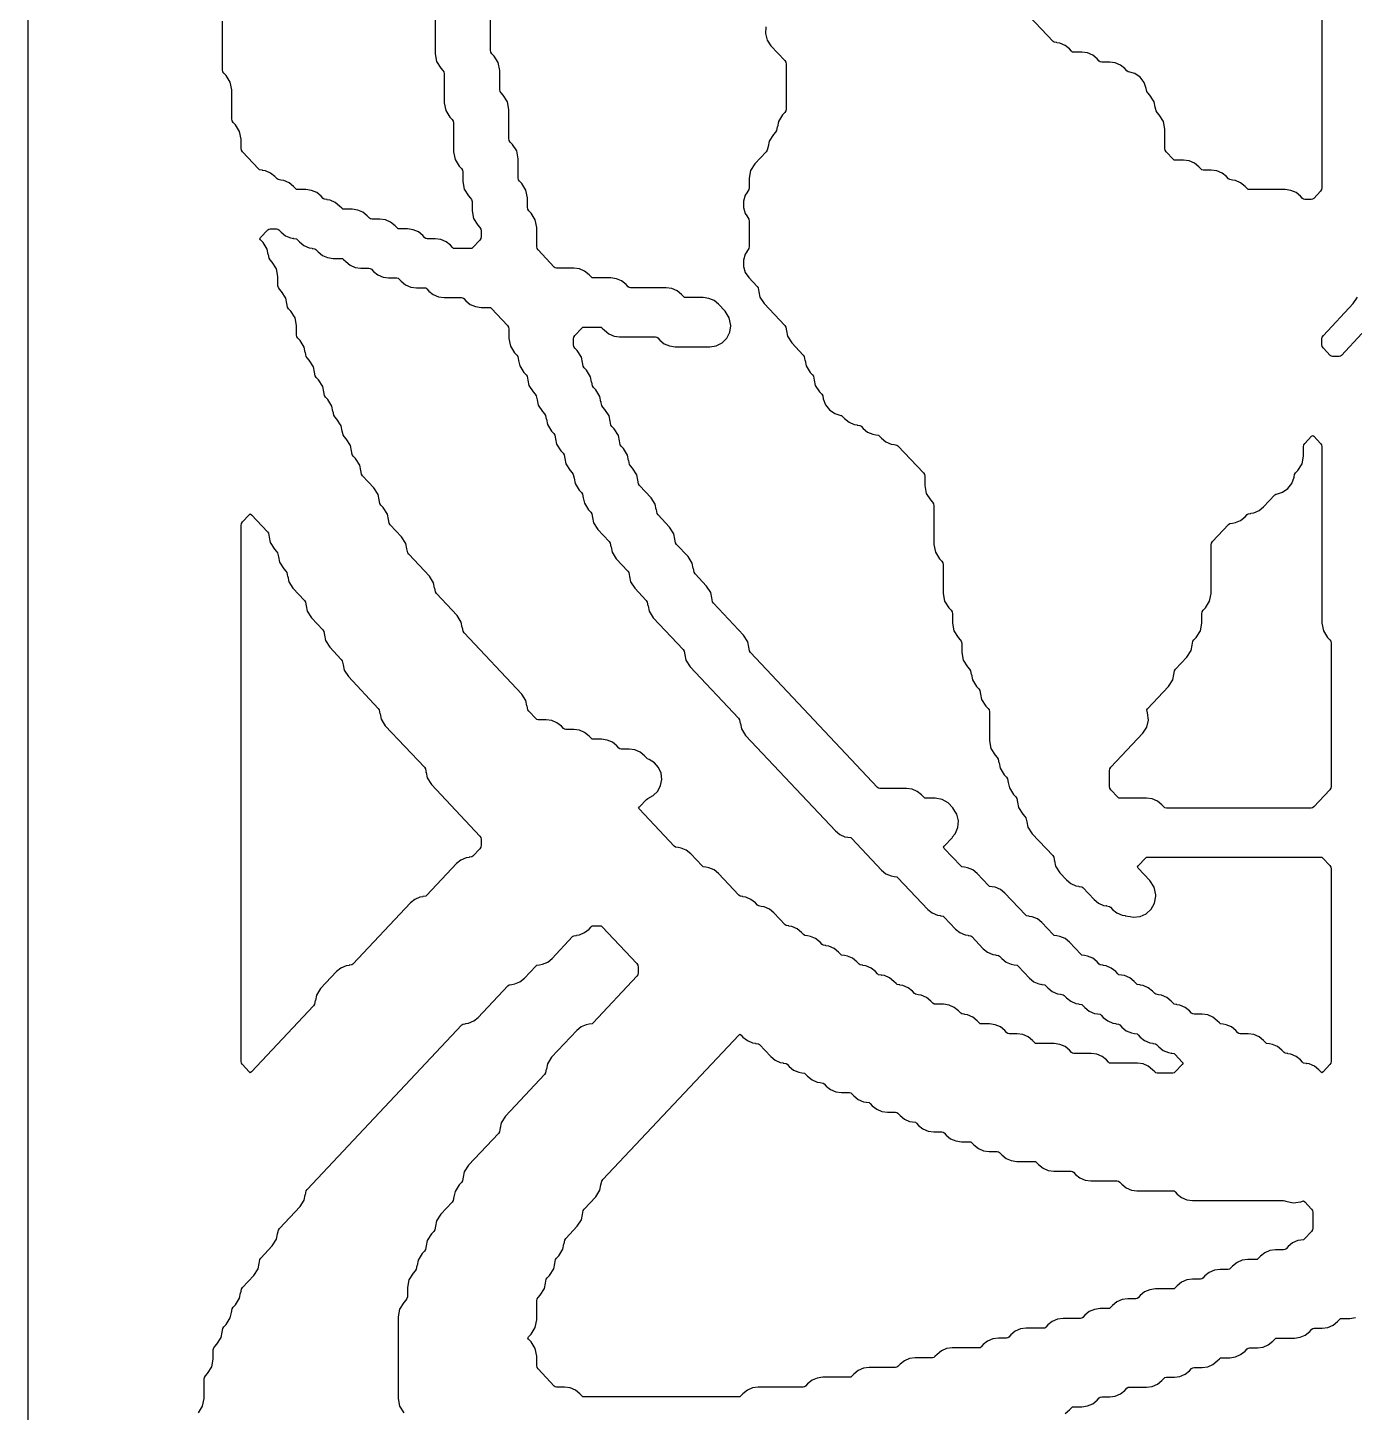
# Model space of a CAD drawing. Header units: millimetres. Extents: x 10 to 410, y 18 to 283.
# Drawn here: x 10 to 41.74, y 50.88 to 84 of the extents above; entities that cross this region are included whole.
import ezdxf

# ---------------------------------------------------------------- set-up
doc = ezdxf.new("R2010")
doc.units = ezdxf.units.MM
doc.layers.add('CUT', color=1, linetype='Continuous')

msp = doc.modelspace()

# ---------------------------------------------------------------- linework, layer by layer
at = {"layer": 'CUT'}
for points in [[(52.134, 21), (60.134, 21), (60.134, 24), (73.2679, 24), (73.2679, 144), (60.134, 144), (60.134, 147), (52.134, 147), (52.134, 144), (31.134, 144), (31.134, 147), (23.134, 147), (23.134, 144), (10, 144), (10, 24), (23.134, 24), (23.134, 21), (31.134, 21), (31.134, 24), (52.134, 24)], [(15.7452, 79.1618), (15.7705, 79.1822), (15.8026, 79.1866), (15.9556, 79.1866), (15.9877, 79.1822), (16.013, 79.1618), (16.0627, 79.109), (16.1681, 79.0239), (16.2924, 78.9701), (16.3646, 78.9603), (16.364, 78.9564), (16.4299, 78.9474), (16.4551, 78.927), (16.5048, 78.8742), (16.6102, 78.7891), (16.7346, 78.7353), (16.8067, 78.7255), (16.8062, 78.7216), (16.872, 78.7126), (16.8973, 78.6922), (16.947, 78.6394), (17.0523, 78.5543), (17.1767, 78.5005), (17.311, 78.4822), (17.5031, 78.4822), (17.5353, 78.4778), (17.5605, 78.4574), (17.6102, 78.4046), (17.7156, 78.3195), (17.84, 78.2657), (17.9742, 78.2474), (18.1663, 78.2474), (18.1985, 78.243), (18.2237, 78.2226), (18.2734, 78.1698), (18.3788, 78.0847), (18.5032, 78.0309), (18.6374, 78.0126), (18.8295, 78.0126), (18.8617, 78.0082), (18.8869, 77.9878), (18.9366, 77.935), (19.042, 77.8499), (19.1664, 77.7961), (19.3006, 77.7778), (19.4928, 77.7778), (19.5249, 77.7734), (19.5501, 77.753), (19.5998, 77.7002), (19.7052, 77.6151), (19.8296, 77.5613), (19.9638, 77.543), (20.3771, 77.543), (20.4092, 77.5386), (20.4344, 77.5182), (20.4841, 77.4654), (20.5895, 77.3803), (20.7139, 77.3265), (20.8481, 77.3082), (21.0403, 77.3082), (21.0724, 77.3038), (21.0976, 77.2834), (21.484, 76.873), (21.508, 76.8352), (21.5164, 76.7912), (21.5164, 76.5673), (21.5517, 76.3829), (21.6524, 76.2246), (21.7051, 76.1686), (21.7291, 76.1308), (21.7464, 76.0403), (21.7484, 76.0407), (21.7727, 75.9133), (21.8735, 75.755), (21.9261, 75.699), (21.9502, 75.6612), (21.9675, 75.5707), (21.9695, 75.5711), (21.9938, 75.4437), (22.0945, 75.2854), (22.1472, 75.2294), (22.1712, 75.1916), (22.1885, 75.1011), (22.1906, 75.1015), (22.2149, 74.9741), (22.3156, 74.8158), (22.3683, 74.7598), (22.3923, 74.722), (22.4096, 74.6315), (22.4116, 74.6319), (22.436, 74.5045), (22.5367, 74.3462), (22.5893, 74.2902), (22.6134, 74.2524), (22.6307, 74.1619), (22.6327, 74.1623), (22.657, 74.0349), (22.7578, 73.8766), (22.8104, 73.8206), (22.8345, 73.7828), (22.8518, 73.6923), (22.8538, 73.6927), (22.8781, 73.5653), (22.9788, 73.407), (23.0315, 73.351), (23.0555, 73.3132), (23.0728, 73.2227), (23.0748, 73.2231), (23.0992, 73.0957), (23.1999, 72.9374), (23.2526, 72.8814), (23.2766, 72.8436), (23.2939, 72.7531), (23.2959, 72.7535), (23.3202, 72.6261), (23.421, 72.4678), (23.4736, 72.4118), (23.4977, 72.374), (23.515, 72.2835), (23.517, 72.2839), (23.5413, 72.1565), (23.6421, 71.9981), (23.9158, 71.7074), (23.9398, 71.6696), (23.9571, 71.5791), (23.9591, 71.5795), (23.9835, 71.4521), (24.0842, 71.2937), (24.3579, 71.003), (24.382, 70.9652), (24.3993, 70.8747), (24.4013, 70.8751), (24.4256, 70.7477), (24.5263, 70.5893), (24.8001, 70.2986), (24.8241, 70.2608), (24.8414, 70.1703), (24.8434, 70.1707), (24.8678, 70.0433), (24.9685, 69.8849), (25.6843, 69.1246), (25.7084, 69.0868), (25.7257, 68.9963), (25.7277, 68.9967), (25.752, 68.8693), (25.8528, 68.7109), (27.0108, 67.481), (27.0348, 67.4432), (27.0521, 67.3527), (27.0541, 67.3531), (27.0785, 67.2257), (27.1792, 67.0673), (29.327, 64.7862), (29.4324, 64.701), (29.5568, 64.6473), (29.6289, 64.6374), (29.6283, 64.6335), (29.6942, 64.6245), (29.7194, 64.6042), (30.4323, 63.847), (30.5377, 63.7618), (30.6621, 63.7081), (30.7342, 63.6982), (30.7337, 63.6943), (30.7996, 63.6853), (30.8248, 63.6649), (31.5377, 62.9078), (31.6431, 62.8226), (31.7675, 62.7689), (31.8396, 62.759), (31.8391, 62.7551), (31.9049, 62.7461), (31.9301, 62.7257), (32.2009, 62.4382), (32.3063, 62.353), (32.4307, 62.2993), (32.5028, 62.2894), (32.5023, 62.2855), (32.5681, 62.2765), (32.5934, 62.2561), (32.8641, 61.9686), (32.9695, 61.8834), (33.0939, 61.8297), (33.166, 61.8198), (33.1655, 61.8159), (33.2313, 61.8069), (33.2566, 61.7865), (33.3063, 61.7338), (33.4117, 61.6486), (33.536, 61.5949), (33.6082, 61.585), (33.6076, 61.5811), (33.6735, 61.5721), (33.6987, 61.5517), (33.9695, 61.2642), (34.0749, 61.179), (34.1993, 61.1253), (34.2714, 61.1154), (34.2709, 61.1115), (34.3367, 61.1025), (34.3619, 61.0821), (34.4116, 61.0294), (34.517, 60.9442), (34.6414, 60.8905), (34.7135, 60.8806), (34.713, 60.8767), (34.7789, 60.8677), (34.8041, 60.8473), (34.8538, 60.7946), (34.9592, 60.7094), (35.0836, 60.6557), (35.1557, 60.6458), (35.1551, 60.6419), (35.221, 60.6329), (35.2462, 60.6125), (35.2959, 60.5598), (35.4013, 60.4746), (35.5257, 60.4209), (35.5978, 60.411), (35.5973, 60.4071), (35.6631, 60.3981), (35.6884, 60.3777), (35.7381, 60.325), (35.8434, 60.2398), (35.9678, 60.1861), (36.04, 60.1762), (36.0394, 60.1723), (36.1053, 60.1633), (36.1305, 60.1429), (36.1802, 60.0902), (36.2856, 60.005), (36.41, 59.9513), (36.4821, 59.9414), (36.4816, 59.9375), (36.5474, 59.9285), (36.5727, 59.9081), (36.6223, 59.8554), (36.7277, 59.7702), (36.8521, 59.7165), (36.9242, 59.7066), (36.9237, 59.7027), (36.9896, 59.6937), (37.0148, 59.6733), (37.0645, 59.6206), (37.1699, 59.5354), (37.2943, 59.4817), (37.3664, 59.4718), (37.3659, 59.4679), (37.4317, 59.4589), (37.4569, 59.4385), (37.6287, 59.2561), (37.6478, 59.2285), (37.6287, 59.201), (37.4569, 59.0185), (37.4317, 58.9981), (37.3996, 58.9937), (37.0255, 58.9937), (36.9934, 58.9981), (36.9681, 59.0185), (36.9185, 59.0713), (36.8131, 59.1564), (36.6887, 59.2102), (36.5544, 59.2285), (35.9201, 59.2285), (35.888, 59.2329), (35.8628, 59.2533), (35.8131, 59.3061), (35.7077, 59.3912), (35.5833, 59.445), (35.4491, 59.4633), (35.0359, 59.4633), (35.0037, 59.4677), (34.9785, 59.4881), (34.9288, 59.5409), (34.8234, 59.626), (34.699, 59.6798), (34.5648, 59.6981), (34.1516, 59.6981), (34.1194, 59.7025), (34.0942, 59.7229), (34.0445, 59.7757), (33.9391, 59.8608), (33.8147, 59.9146), (33.6805, 59.9329), (33.4883, 59.9329), (33.4562, 59.9373), (33.431, 59.9577), (33.3813, 60.0105), (33.2759, 60.0956), (33.1515, 60.1494), (33.0173, 60.1677), (32.8251, 60.1677), (32.793, 60.1721), (32.7678, 60.1925), (32.7181, 60.2453), (32.6127, 60.3304), (32.4883, 60.3842), (32.4162, 60.394), (32.4167, 60.3979), (32.3509, 60.4069), (32.3256, 60.4273), (32.2759, 60.4801), (32.1705, 60.5652), (32.0462, 60.619), (31.9119, 60.6373), (31.7198, 60.6373), (31.6876, 60.6417), (31.6624, 60.6621), (31.6127, 60.7149), (31.5073, 60.8), (31.3829, 60.8538), (31.3108, 60.8636), (31.3113, 60.8675), (31.2455, 60.8765), (31.2203, 60.8969), (31.1706, 60.9497), (31.0652, 61.0348), (30.9408, 61.0886), (30.8687, 61.0984), (30.8692, 61.1023), (30.8034, 61.1113), (30.7781, 61.1317), (30.7284, 61.1845), (30.623, 61.2696), (30.4987, 61.3234), (30.4265, 61.3332), (30.4271, 61.3371), (30.3612, 61.3461), (30.336, 61.3665), (30.2863, 61.4193), (30.1809, 61.5044), (30.0565, 61.5582), (29.9844, 61.568), (29.9849, 61.5719), (29.9191, 61.5809), (29.8938, 61.6013), (29.8442, 61.6541), (29.7388, 61.7392), (29.6144, 61.793), (29.5422, 61.8028), (29.5428, 61.8067), (29.4769, 61.8157), (29.4517, 61.8361), (29.402, 61.8889), (29.2966, 61.974), (29.1722, 62.0278), (29.1001, 62.0376), (29.1006, 62.0415), (29.0348, 62.0505), (29.0096, 62.0709), (28.9599, 62.1237), (28.8545, 62.2088), (28.7301, 62.2626), (28.658, 62.2724), (28.6585, 62.2763), (28.5926, 62.2853), (28.5674, 62.3057), (28.5177, 62.3585), (28.4123, 62.4436), (28.2879, 62.4974), (28.2158, 62.5072), (28.2163, 62.5111), (28.1505, 62.5201), (28.1253, 62.5405), (27.8545, 62.8281), (27.7491, 62.9132), (27.6247, 62.967), (27.5526, 62.9768), (27.5531, 62.9807), (27.4873, 62.9897), (27.4621, 63.0101), (27.4124, 63.0629), (27.307, 63.148), (27.1826, 63.2018), (27.1105, 63.2116), (27.111, 63.2155), (27.0451, 63.2245), (27.0199, 63.2449), (26.5281, 63.7673), (26.4227, 63.8524), (26.2983, 63.9062), (26.2262, 63.916), (26.2267, 63.9199), (26.1608, 63.9289), (26.1356, 63.9493), (25.8649, 64.2369), (25.7595, 64.322), (25.6351, 64.3758), (25.563, 64.3856), (25.5635, 64.3895), (25.4976, 64.3985), (25.4724, 64.4189), (24.6374, 65.3058), (24.6184, 65.3333), (24.6374, 65.3609), (24.8045, 65.5384), (24.8359, 65.5624), (24.9685, 65.6309), (25.0753, 65.736), (25.1462, 65.8681), (25.1747, 66.0153), (25.1583, 66.1643), (25.0984, 66.3018), (25.0005, 66.4153), (24.8734, 66.4947), (24.8349, 66.5113), (24.8092, 66.5321), (24.7595, 66.5849), (24.6541, 66.67), (24.5297, 66.7238), (24.3955, 66.7421), (24.2033, 66.7421), (24.1712, 66.7465), (24.146, 66.7669), (24.0963, 66.8197), (23.9909, 66.9048), (23.8665, 66.9586), (23.7322, 66.9769), (23.5401, 66.9769), (23.508, 66.9813), (23.4828, 67.0017), (23.4331, 67.0545), (23.3277, 67.1396), (23.2033, 67.1934), (23.069, 67.2117), (22.8769, 67.2117), (22.8448, 67.2161), (22.8195, 67.2365), (22.7699, 67.2893), (22.6645, 67.3744), (22.5401, 67.4282), (22.4058, 67.4465), (22.2137, 67.4465), (22.1816, 67.4509), (22.1563, 67.4713), (21.991, 67.6469), (21.967, 67.6847), (21.9497, 67.7752), (21.9477, 67.7748), (21.9234, 67.9022), (21.8226, 68.0606), (20.4435, 69.5253), (20.4195, 69.5631), (20.4022, 69.6536), (20.4002, 69.6532), (20.3758, 69.7806), (20.2751, 69.939), (19.7803, 70.4645), (19.7563, 70.5023), (19.739, 70.5928), (19.737, 70.5924), (19.7126, 70.7198), (19.6119, 70.8782), (19.1171, 71.4037), (19.0931, 71.4415), (19.0758, 71.532), (19.0738, 71.5316), (19.0494, 71.659), (18.9487, 71.8174), (18.675, 72.1081), (18.6509, 72.1459), (18.6336, 72.2364), (18.6316, 72.236), (18.6073, 72.3634), (18.5065, 72.5218), (18.4539, 72.5777), (18.4298, 72.6155), (18.4125, 72.706), (18.4105, 72.7056), (18.3862, 72.833), (18.2855, 72.9914), (18.0117, 73.2821), (17.9877, 73.3199), (17.9704, 73.4104), (17.9684, 73.41), (17.9441, 73.5374), (17.8433, 73.6958), (17.7907, 73.7517), (17.7666, 73.7895), (17.7493, 73.88), (17.7473, 73.8796), (17.723, 74.007), (17.6223, 74.1654), (17.5696, 74.2213), (17.5456, 74.2591), (17.5283, 74.3496), (17.5263, 74.3492), (17.5019, 74.4766), (17.4012, 74.635), (17.3485, 74.6909), (17.3245, 74.7287), (17.3072, 74.8192), (17.3052, 74.8188), (17.2808, 74.9462), (17.1801, 75.1046), (17.1275, 75.1605), (17.1034, 75.1983), (17.0861, 75.2888), (17.0841, 75.2884), (17.0598, 75.4158), (16.959, 75.5742), (16.9064, 75.6301), (16.8823, 75.6679), (16.865, 75.7584), (16.863, 75.758), (16.8387, 75.8854), (16.738, 76.0438), (16.6853, 76.0997), (16.6613, 76.1375), (16.644, 76.228), (16.642, 76.2276), (16.6176, 76.355), (16.5169, 76.5134), (16.4642, 76.5693), (16.4402, 76.6071), (16.4318, 76.6511), (16.4318, 76.875), (16.3966, 77.0594), (16.2958, 77.2178), (16.2432, 77.2737), (16.2191, 77.3115), (16.2018, 77.402), (16.1998, 77.4016), (16.1755, 77.529), (16.0748, 77.6874), (16.0221, 77.7433), (15.9981, 77.7811), (15.9896, 77.8251), (15.9896, 78.049), (15.9544, 78.2334), (15.8537, 78.3918), (15.801, 78.4477), (15.777, 78.4855), (15.7597, 78.576), (15.7577, 78.5756), (15.7333, 78.703), (15.6326, 78.8614), (15.5734, 78.9242), (15.5544, 78.9518), (15.5734, 78.9793)], [(35.9186, 65.7685), (35.8945, 65.8063), (35.8861, 65.8503), (35.8861, 66.2252), (35.8945, 66.2692), (35.9186, 66.307), (36.6846, 67.1206), (36.7805, 67.2674), (36.8199, 67.4382), (36.7979, 67.6121), (36.7767, 67.6804), (36.7963, 67.7089), (37.2976, 68.2413), (37.3984, 68.3997), (37.4227, 68.5271), (37.4247, 68.5267), (37.442, 68.6172), (37.4661, 68.655), (37.7398, 68.9457), (37.8405, 69.1041), (37.8649, 69.2315), (37.8669, 69.2311), (37.8842, 69.3216), (37.9082, 69.3594), (37.9609, 69.4153), (38.0616, 69.5737), (38.0968, 69.7581), (38.0968, 69.982), (38.1052, 70.026), (38.1293, 70.0638), (38.1819, 70.1197), (38.2827, 70.2781), (38.3179, 70.4625), (38.3179, 71.6256), (38.3263, 71.6696), (38.3504, 71.7074), (38.7367, 72.1178), (38.7619, 72.1382), (38.8278, 72.1472), (38.8273, 72.1511), (38.8994, 72.1609), (39.0238, 72.2146), (39.1292, 72.2998), (39.1789, 72.3526), (39.2041, 72.373), (39.2699, 72.382), (39.2694, 72.3859), (39.3415, 72.3957), (39.4659, 72.4495), (39.5713, 72.5346), (39.8421, 72.8222), (39.8673, 72.8426), (39.8797, 72.8443), (40.0283, 72.8889), (40.156, 72.9769), (40.2507, 73.0998), (40.3031, 73.2458), (40.316, 73.3132), (40.34, 73.351), (40.3927, 73.407), (40.4934, 73.5653), (40.5286, 73.7497), (40.5286, 73.9736), (40.537, 74.0176), (40.5611, 74.0554), (40.7217, 74.226), (40.7497, 74.2474), (40.7777, 74.226), (40.9383, 74.0554), (40.9623, 74.0176), (40.9708, 73.9736), (40.9708, 69.7581), (41.006, 69.5737), (41.1067, 69.4153), (41.1594, 69.3594), (41.1834, 69.3216), (41.1918, 69.2776), (41.1918, 65.8503), (41.1834, 65.8063), (41.1594, 65.7685), (40.773, 65.3581), (40.7478, 65.3377), (40.7157, 65.3333), (37.2466, 65.3333), (37.2144, 65.3377), (37.1892, 65.3581), (37.1395, 65.4109), (37.0341, 65.496), (36.9097, 65.5498), (36.7755, 65.5681), (36.1412, 65.5681), (36.1091, 65.5725), (36.0839, 65.5929)], [(15.7361, 71.9422), (15.7602, 71.9044), (15.7775, 71.8139), (15.7795, 71.8143), (15.8038, 71.6869), (15.9045, 71.5285), (15.9572, 71.4726), (15.9812, 71.4348), (15.9985, 71.3443), (16.0005, 71.3447), (16.0249, 71.2173), (16.1256, 71.0589), (16.1783, 71.003), (16.2023, 70.9652), (16.2196, 70.8747), (16.2216, 70.8751), (16.246, 70.7477), (16.3467, 70.5893), (16.6204, 70.2986), (16.6445, 70.2608), (16.6617, 70.1703), (16.6638, 70.1707), (16.6881, 70.0433), (16.7888, 69.8849), (17.0625, 69.5942), (17.0866, 69.5564), (17.1039, 69.4659), (17.1059, 69.4663), (17.1302, 69.3389), (17.231, 69.1805), (17.5047, 68.8898), (17.5287, 68.852), (17.546, 68.7615), (17.548, 68.7619), (17.5724, 68.6345), (17.6731, 68.4761), (18.389, 67.7158), (18.413, 67.678), (18.4303, 67.5875), (18.4323, 67.5879), (18.4567, 67.4605), (18.5574, 67.3021), (19.4943, 66.307), (19.5184, 66.2692), (19.5357, 66.1787), (19.5377, 66.1791), (19.562, 66.0517), (19.6628, 65.8933), (20.8208, 64.6634), (20.8448, 64.6256), (20.8532, 64.5816), (20.8532, 64.4415), (20.8448, 64.3975), (20.8208, 64.3597), (20.6555, 64.1841), (20.6303, 64.1637), (20.5644, 64.1547), (20.5649, 64.1508), (20.4928, 64.141), (20.3684, 64.0872), (20.263, 64.0021), (19.5501, 63.2449), (19.5249, 63.2245), (19.459, 63.2155), (19.4596, 63.2116), (19.3875, 63.2018), (19.2631, 63.148), (19.1577, 63.0629), (17.7815, 61.6013), (17.7563, 61.5809), (17.6905, 61.5719), (17.691, 61.568), (17.6189, 61.5582), (17.4945, 61.5044), (17.3891, 61.4193), (17.0099, 61.0165), (16.9092, 60.8581), (16.8848, 60.7308), (16.8828, 60.7312), (16.8655, 60.6407), (16.8415, 60.6028), (15.3544, 59.0235), (15.3264, 59.0021), (15.2984, 59.0235), (15.1378, 59.194), (15.1138, 59.2318), (15.1054, 59.2759), (15.1054, 72.0952), (15.1138, 72.1392), (15.1378, 72.177), (15.2984, 72.3476), (15.3264, 72.369), (15.3544, 72.3476)], [(22.0437, 52.7445), (22.1444, 52.9029), (22.1797, 53.0872), (22.1797, 53.5459), (22.1881, 53.59), (22.2121, 53.6278), (22.2648, 53.6837), (22.3655, 53.8421), (22.3898, 53.9694), (22.3918, 53.969), (22.4091, 54.0596), (22.4332, 54.0974), (22.4858, 54.1533), (22.5866, 54.3117), (22.6109, 54.439), (22.6129, 54.4386), (22.6302, 54.5292), (22.6543, 54.567), (22.7069, 54.6229), (22.8076, 54.7813), (22.832, 54.9086), (22.834, 54.9082), (22.8513, 54.9988), (22.8753, 55.0366), (23.1491, 55.3273), (23.2498, 55.4857), (23.2741, 55.613), (23.2761, 55.6126), (23.2934, 55.7032), (23.3175, 55.741), (23.5912, 56.0317), (23.6919, 56.1901), (23.7163, 56.3174), (23.7183, 56.3171), (23.7356, 56.4076), (23.7596, 56.4454), (27.0152, 59.9032), (27.0432, 59.9246), (27.0712, 59.9032), (27.1163, 59.8554), (27.2216, 59.7702), (27.346, 59.7165), (27.4182, 59.7066), (27.4176, 59.7027), (27.4835, 59.6937), (27.5087, 59.6733), (27.7795, 59.3858), (27.8849, 59.3006), (28.0093, 59.2469), (28.0814, 59.237), (28.0808, 59.2331), (28.1467, 59.2241), (28.1719, 59.2037), (28.2216, 59.151), (28.327, 59.0658), (28.4514, 59.0121), (28.5235, 59.0022), (28.523, 58.9983), (28.5888, 58.9893), (28.6141, 58.9689), (28.6638, 58.9162), (28.7692, 58.831), (28.8935, 58.7773), (28.9657, 58.7674), (28.9651, 58.7635), (29.031, 58.7545), (29.0562, 58.7341), (29.1059, 58.6814), (29.2113, 58.5962), (29.3357, 58.5425), (29.4699, 58.5241), (29.6621, 58.5241), (29.6942, 58.5197), (29.7194, 58.4993), (29.7691, 58.4466), (29.8745, 58.3614), (29.9989, 58.3077), (30.071, 58.2978), (30.0705, 58.2939), (30.1363, 58.2849), (30.1616, 58.2645), (30.2113, 58.2118), (30.3167, 58.1266), (30.441, 58.0729), (30.5753, 58.0545), (30.7674, 58.0545), (30.7996, 58.0501), (30.8248, 58.0297), (30.8745, 57.977), (30.9799, 57.8918), (31.1043, 57.8381), (31.1764, 57.8282), (31.1759, 57.8243), (31.2417, 57.8153), (31.2669, 57.7949), (31.3166, 57.7422), (31.422, 57.657), (31.5464, 57.6033), (31.6807, 57.5849), (31.8728, 57.5849), (31.9049, 57.5805), (31.9301, 57.5601), (31.9798, 57.5074), (32.0852, 57.4222), (32.2096, 57.3685), (32.3439, 57.3501), (32.536, 57.3501), (32.5681, 57.3457), (32.5934, 57.3253), (32.643, 57.2726), (32.7484, 57.1874), (32.8728, 57.1337), (33.0071, 57.1153), (33.1992, 57.1153), (33.2313, 57.1109), (33.2566, 57.0905), (33.3063, 57.0378), (33.4117, 56.9526), (33.536, 56.8989), (33.6703, 56.8805), (34.0835, 56.8805), (34.1156, 56.8761), (34.1409, 56.8557), (34.1906, 56.803), (34.2959, 56.7178), (34.4203, 56.6641), (34.5546, 56.6457), (34.9678, 56.6457), (34.9999, 56.6413), (35.0251, 56.6209), (35.0748, 56.5682), (35.1802, 56.483), (35.3046, 56.4293), (35.4389, 56.4109), (36.0731, 56.4109), (36.1053, 56.4065), (36.1305, 56.3861), (36.1802, 56.3334), (36.2856, 56.2482), (36.41, 56.1945), (36.5442, 56.1761), (37.3996, 56.1761), (37.4317, 56.1717), (37.4569, 56.1513), (37.5066, 56.0985), (37.612, 56.0134), (37.7364, 55.9597), (37.8707, 55.9413), (40.0524, 55.9413), (40.0852, 55.9368), (40.1068, 55.9275), (40.2847, 55.8869), (40.4653, 55.9129), (40.5274, 55.9339), (40.5566, 55.9115), (40.7172, 55.741), (40.7413, 55.7032), (40.7497, 55.6592), (40.7497, 55.2842), (40.7413, 55.2402), (40.7172, 55.2024), (40.5519, 55.0269), (40.5267, 55.0065), (40.4609, 54.9975), (40.4614, 54.9936), (40.3893, 54.9837), (40.2649, 54.93), (40.1595, 54.8448), (40.1098, 54.7921), (40.0846, 54.7717), (40.0524, 54.7673), (39.8603, 54.7673), (39.7261, 54.7489), (39.6017, 54.6952), (39.4963, 54.61), (39.4466, 54.5573), (39.4214, 54.5369), (39.3892, 54.5325), (39.1971, 54.5325), (39.0628, 54.5141), (38.9385, 54.4604), (38.8331, 54.3752), (38.7834, 54.3225), (38.7581, 54.3021), (38.726, 54.2977), (38.5339, 54.2977), (38.3996, 54.2793), (38.2752, 54.2256), (38.1698, 54.1404), (38.1202, 54.0877), (38.0949, 54.0673), (38.0628, 54.0629), (37.8707, 54.0629), (37.7364, 54.0445), (37.612, 53.9908), (37.5066, 53.9056), (37.4569, 53.8529), (37.4317, 53.8325), (37.3996, 53.8281), (36.9864, 53.8281), (36.8521, 53.8097), (36.7277, 53.756), (36.6223, 53.6708), (36.5727, 53.6181), (36.5474, 53.5977), (36.5153, 53.5933), (36.3232, 53.5933), (36.1889, 53.5749), (36.0645, 53.5212), (35.9591, 53.436), (35.9094, 53.3833), (35.8842, 53.3629), (35.8521, 53.3585), (35.6599, 53.3585), (35.5257, 53.3401), (35.4013, 53.2864), (35.2959, 53.2012), (35.2462, 53.1485), (35.221, 53.1281), (35.1889, 53.1237), (34.7757, 53.1237), (34.6414, 53.1053), (34.517, 53.0516), (34.4116, 52.9664), (34.3619, 52.9137), (34.3367, 52.8933), (34.3046, 52.8889), (33.8914, 52.8889), (33.7571, 52.8705), (33.6327, 52.8168), (33.5273, 52.7316), (33.4776, 52.6789), (33.4524, 52.6585), (33.4203, 52.6541), (33.2282, 52.6541), (33.0939, 52.6357), (32.9695, 52.582), (32.8641, 52.4968), (32.8144, 52.4441), (32.7892, 52.4237), (32.7571, 52.4193), (32.1228, 52.4193), (31.9885, 52.4009), (31.8642, 52.3472), (31.7588, 52.262), (31.7091, 52.2093), (31.6838, 52.1889), (31.6517, 52.1845), (31.2385, 52.1845), (31.1043, 52.1661), (30.9799, 52.1124), (30.8745, 52.0272), (30.8248, 51.9745), (30.7996, 51.9541), (30.7674, 51.9497), (30.1332, 51.9497), (29.9989, 51.9313), (29.8745, 51.8776), (29.7691, 51.7924), (29.7194, 51.7397), (29.6942, 51.7193), (29.6621, 51.7149), (29.0278, 51.7149), (28.8935, 51.6965), (28.7692, 51.6428), (28.6638, 51.5576), (28.6141, 51.5049), (28.5888, 51.4845), (28.5567, 51.4801), (27.4803, 51.4801), (27.346, 51.4617), (27.2216, 51.408), (27.1163, 51.3228), (27.0666, 51.2701), (27.0413, 51.2497), (27.0092, 51.2453), (23.319, 51.2453), (23.2869, 51.2497), (23.2617, 51.2701), (23.212, 51.3228), (23.1066, 51.408), (22.9822, 51.4617), (22.848, 51.4801), (22.6558, 51.4801), (22.6237, 51.4845), (22.5985, 51.5049), (22.2121, 51.9152), (22.1881, 51.953), (22.1797, 51.997), (22.1797, 52.2209), (22.1444, 52.4053), (22.0437, 52.5637), (21.9845, 52.6265), (21.9655, 52.6541), (21.9845, 52.6816)]]:
    msp.add_lwpolyline(points, close=True, dxfattribs=at)
for points in [[(40.9708, 89.0009), (40.9708, 80.1731), (40.9623, 80.1291), (40.9383, 80.0913), (40.773, 79.9158), (40.7478, 79.8954), (40.7157, 79.891), (40.5626, 79.891), (40.5305, 79.8954), (40.5053, 79.9158), (40.4556, 79.9685), (40.3502, 80.0537), (40.2258, 80.1074), (40.0916, 80.1258), (39.2362, 80.1258), (39.2041, 80.1302), (39.1789, 80.1506), (39.1292, 80.2033), (39.0238, 80.2885), (38.8994, 80.3422), (38.8273, 80.3521), (38.8278, 80.356), (38.7619, 80.365), (38.7367, 80.3854), (38.687, 80.4381), (38.5816, 80.5233), (38.4572, 80.577), (38.323, 80.5954), (38.1309, 80.5954), (38.0987, 80.5998), (38.0735, 80.6202), (38.0238, 80.6729), (37.9184, 80.7581), (37.794, 80.8118), (37.6598, 80.8302), (37.4676, 80.8302), (37.4355, 80.8346), (37.4103, 80.855), (37.245, 81.0305), (37.2209, 81.0683), (37.2125, 81.1123), (37.2125, 81.571), (37.1773, 81.7554), (37.0766, 81.9138), (37.0239, 81.9697), (36.9999, 82.0075), (36.9826, 82.098), (36.9806, 82.0977), (36.9562, 82.225), (36.8555, 82.3834), (36.8029, 82.4393), (36.7788, 82.4771), (36.7659, 82.5446), (36.7135, 82.6906), (36.6189, 82.8135), (36.4911, 82.9015), (36.3426, 82.9461), (36.3301, 82.9478), (36.3049, 82.9682), (36.2552, 83.0209), (36.1498, 83.1061), (36.0254, 83.1598), (35.8912, 83.1782), (35.6991, 83.1782), (35.6669, 83.1826), (35.6417, 83.203), (35.592, 83.2557), (35.4866, 83.3409), (35.3622, 83.3946), (35.228, 83.413), (35.0359, 83.413), (35.0037, 83.4174), (34.9785, 83.4378), (34.9288, 83.4905), (34.8234, 83.5757), (34.699, 83.6294), (34.6269, 83.6393), (34.6274, 83.6432), (34.5616, 83.6522), (34.5363, 83.6726), (33.3813, 84.8994)], [(19.7479, 84.3049), (19.7479, 83.3765), (19.7831, 83.1922), (19.8838, 83.0338), (19.9365, 82.9779), (19.9605, 82.9401), (19.9689, 82.896), (19.9689, 82.2025), (20.0042, 82.0182), (20.1049, 81.8598), (20.1576, 81.8039), (20.1816, 81.7661), (20.19, 81.722), (20.19, 81.0285), (20.2252, 80.8442), (20.326, 80.6858), (20.3786, 80.6299), (20.4027, 80.5921), (20.4111, 80.548), (20.4111, 80.3241), (20.4463, 80.1398), (20.547, 79.9814), (20.5997, 79.9255), (20.6237, 79.8876), (20.6322, 79.8436), (20.6322, 79.6197), (20.6674, 79.4354), (20.7681, 79.277), (20.8208, 79.2211), (20.8448, 79.1832), (20.8532, 79.1392), (20.8532, 78.9991), (20.8448, 78.9551), (20.8208, 78.9173), (20.6555, 78.7418), (20.6303, 78.7214), (20.5981, 78.717), (20.224, 78.717), (20.1919, 78.7214), (20.1667, 78.7418), (20.117, 78.7945), (20.0116, 78.8797), (19.8872, 78.9334), (19.753, 78.9518), (19.5608, 78.9518), (19.5287, 78.9562), (19.5035, 78.9766), (19.4538, 79.0293), (19.3484, 79.1145), (19.224, 79.1682), (19.0897, 79.1866), (18.8976, 79.1866), (18.8655, 79.191), (18.8403, 79.2114), (18.7906, 79.2641), (18.6852, 79.3493), (18.5608, 79.403), (18.4265, 79.4214), (18.2344, 79.4214), (18.2023, 79.4258), (18.177, 79.4462), (18.1273, 79.4989), (18.022, 79.5841), (17.8976, 79.6378), (17.7633, 79.6562), (17.5712, 79.6562), (17.539, 79.6606), (17.5138, 79.681), (17.4641, 79.7337), (17.3587, 79.8189), (17.2343, 79.8726), (17.1622, 79.8825), (17.1628, 79.8864), (17.0969, 79.8954), (17.0717, 79.9158), (17.022, 79.9685), (16.9166, 80.0537), (16.7922, 80.1074), (16.658, 80.1258), (16.4658, 80.1258), (16.4337, 80.1302), (16.4085, 80.1506), (16.3588, 80.2033), (16.2534, 80.2885), (16.129, 80.3422), (16.0569, 80.3521), (16.0574, 80.356), (15.9915, 80.365), (15.9663, 80.3854), (15.9166, 80.4381), (15.8112, 80.5233), (15.6868, 80.577), (15.6147, 80.5869), (15.6153, 80.5908), (15.5494, 80.5998), (15.5242, 80.6202), (15.1378, 81.0305), (15.1138, 81.0683), (15.1054, 81.1123), (15.1054, 81.3362), (15.0701, 81.5206), (14.9694, 81.679), (14.9167, 81.7349), (14.8927, 81.7727), (14.8843, 81.8167), (14.8843, 82.5103), (14.8491, 82.6946), (14.7483, 82.853), (14.6957, 82.9089), (14.6716, 82.9467), (14.6632, 82.9907), (14.6632, 84.1539)], [(27.6648, 84.024), (27.6527, 83.8594), (27.6948, 83.6999), (27.7865, 83.5627), (28.1161, 83.2127), (28.1402, 83.1749), (28.1486, 83.1309), (28.1486, 82.0515), (28.1402, 82.0075), (28.1161, 81.9697), (28.0635, 81.9138), (27.9628, 81.7554), (27.9384, 81.6281), (27.9364, 81.6284), (27.9191, 81.5379), (27.8951, 81.5001), (27.8424, 81.4442), (27.7417, 81.2858), (27.7173, 81.1585), (27.7153, 81.1588), (27.698, 81.0683), (27.674, 81.0305), (27.4003, 80.7398), (27.2995, 80.5814), (27.2643, 80.397), (27.2643, 80.1731), (27.2559, 80.1291), (27.2064, 80.0514), (27.2093, 80.0495), (27.1699, 79.9925), (27.1251, 79.8488), (27.1251, 79.6983), (27.1699, 79.5547), (27.2093, 79.4976), (27.2064, 79.4958), (27.2559, 79.418), (27.2643, 79.374), (27.2643, 78.7643), (27.2559, 78.7203), (27.2064, 78.6426), (27.2093, 78.6407), (27.1699, 78.5837), (27.1251, 78.44), (27.1251, 78.2895), (27.1699, 78.1459), (27.2554, 78.022), (27.4529, 77.8122), (27.477, 77.7744), (27.4943, 77.6839), (27.4963, 77.6843), (27.5206, 77.557), (27.6213, 77.3986), (28.1161, 76.873), (28.1402, 76.8352), (28.1575, 76.7447), (28.1595, 76.7451), (28.1838, 76.6177), (28.2846, 76.4594), (28.5583, 76.1686), (28.5823, 76.1308), (28.5996, 76.0403), (28.6016, 76.0407), (28.626, 75.9133), (28.7267, 75.755), (28.7794, 75.699), (28.8034, 75.6612), (28.8207, 75.5707), (28.8227, 75.5711), (28.847, 75.4437), (28.9478, 75.2854), (29.0004, 75.2294), (29.0245, 75.1916), (29.0374, 75.1242), (29.0898, 74.9782), (29.1844, 74.8553), (29.3121, 74.7673), (29.4607, 74.7227), (29.4731, 74.721), (29.4984, 74.7006), (29.548, 74.6478), (29.6534, 74.5627), (29.7778, 74.5089), (29.85, 74.4991), (29.8494, 74.4952), (29.9153, 74.4862), (29.9405, 74.4658), (29.9902, 74.413), (30.0956, 74.3279), (30.22, 74.2741), (30.2921, 74.2643), (30.2916, 74.2604), (30.3574, 74.2514), (30.3826, 74.231), (30.4323, 74.1782), (30.5377, 74.0931), (30.6621, 74.0393), (30.7342, 74.0295), (30.7337, 74.0256), (30.7996, 74.0166), (30.8248, 73.9962), (31.4322, 73.351), (31.4563, 73.3132), (31.4647, 73.2692), (31.4647, 73.0453), (31.4999, 72.8609), (31.6006, 72.7026), (31.6533, 72.6466), (31.6773, 72.6088), (31.6857, 72.5648), (31.6857, 71.6365), (31.721, 71.4521), (31.8217, 71.2937), (31.8744, 71.2378), (31.8984, 71.2), (31.9068, 71.156), (31.9068, 70.4625), (31.942, 70.2781), (32.0428, 70.1197), (32.0954, 70.0638), (32.1195, 70.026), (32.1279, 69.982), (32.1279, 69.7581), (32.1631, 69.5737), (32.2639, 69.4153), (32.3165, 69.3594), (32.3405, 69.3216), (32.349, 69.2776), (32.349, 69.0537), (32.3842, 68.8693), (32.4849, 68.7109), (32.5376, 68.655), (32.5616, 68.6172), (32.5789, 68.5267), (32.5809, 68.5271), (32.6053, 68.3997), (32.706, 68.2413), (32.7586, 68.1854), (32.7827, 68.1476), (32.8, 68.0571), (32.802, 68.0575), (32.8263, 67.9301), (32.9271, 67.7717), (32.9797, 67.7158), (33.0038, 67.678), (33.0122, 67.634), (33.0122, 66.9405), (33.0474, 66.7561), (33.1481, 66.5977), (33.2008, 66.5418), (33.2248, 66.504), (33.2421, 66.4135), (33.2441, 66.4139), (33.2685, 66.2865), (33.3692, 66.1281), (33.4219, 66.0722), (33.4459, 66.0344), (33.4632, 65.9439), (33.4652, 65.9443), (33.4896, 65.8169), (33.5903, 65.6585), (33.6429, 65.6026), (33.667, 65.5648), (33.6843, 65.4743), (33.6863, 65.4747), (33.7106, 65.3473), (33.8114, 65.1889), (33.864, 65.133), (33.8881, 65.0952), (33.9053, 65.0047), (33.9074, 65.0051), (33.9317, 64.8777), (34.0324, 64.7193), (34.5272, 64.1938), (34.5513, 64.156), (34.5686, 64.0655), (34.5706, 64.0659), (34.5949, 63.9385), (34.6956, 63.7801), (34.8538, 63.6122), (34.9592, 63.527), (35.0836, 63.4733), (35.1557, 63.4634), (35.1551, 63.4595), (35.221, 63.4505), (35.2462, 63.4301), (35.517, 63.1426), (35.6224, 63.0574), (35.7468, 63.0037), (35.8189, 62.9938), (35.8184, 62.9899), (35.8842, 62.9809), (35.9094, 62.9605), (35.9591, 62.9078), (36.0645, 62.8226), (36.1889, 62.7689), (36.261, 62.759), (36.2605, 62.7551), (36.3831, 62.7384), (36.4528, 62.7211), (36.6166, 62.7355), (36.7668, 62.8022), (36.8873, 62.9139), (36.965, 63.0588), (36.9916, 63.2209), (36.9915, 63.2579), (36.956, 63.4416), (36.8555, 63.5993), (36.5753, 63.897), (36.5562, 63.9245), (36.5753, 63.9521), (36.7471, 64.1346), (36.7723, 64.1549), (36.8044, 64.1593), (40.9367, 64.1593), (40.9689, 64.1549), (40.9941, 64.1346), (41.1594, 63.959), (41.1834, 63.9212), (41.1918, 63.8772), (41.1918, 59.2759), (41.1834, 59.2318), (41.1594, 59.194), (40.9988, 59.0235), (40.9708, 59.0021), (40.9427, 59.0235), (40.8977, 59.0713), (40.7923, 59.1564), (40.668, 59.2102), (40.5958, 59.22), (40.5964, 59.2239), (40.5305, 59.2329), (40.5053, 59.2533), (40.4556, 59.3061), (40.3502, 59.3912), (40.2258, 59.445), (40.1537, 59.4548), (40.1542, 59.4587), (40.0884, 59.4677), (40.0631, 59.4881), (40.0135, 59.5409), (39.9081, 59.626), (39.7837, 59.6798), (39.7115, 59.6896), (39.7121, 59.6935), (39.6462, 59.7025), (39.621, 59.7229), (39.5713, 59.7757), (39.4659, 59.8608), (39.3415, 59.9146), (39.2073, 59.9329), (39.0151, 59.9329), (38.983, 59.9373), (38.9578, 59.9577), (38.9081, 60.0105), (38.8027, 60.0956), (38.6783, 60.1494), (38.6062, 60.1592), (38.6067, 60.1631), (38.5409, 60.1721), (38.5156, 60.1925), (38.466, 60.2453), (38.3606, 60.3304), (38.2362, 60.3842), (38.1019, 60.4025), (37.9098, 60.4025), (37.8777, 60.4069), (37.8524, 60.4273), (37.8027, 60.4801), (37.6973, 60.5652), (37.573, 60.619), (37.5008, 60.6288), (37.5014, 60.6327), (37.4355, 60.6417), (37.4103, 60.6621), (37.3606, 60.7149), (37.2552, 60.8), (37.1308, 60.8538), (37.0587, 60.8636), (37.0592, 60.8675), (36.9934, 60.8765), (36.9681, 60.8969), (36.9185, 60.9497), (36.8131, 61.0348), (36.6887, 61.0886), (36.6165, 61.0984), (36.6171, 61.1023), (36.5512, 61.1113), (36.526, 61.1317), (36.4763, 61.1845), (36.3709, 61.2696), (36.2465, 61.3234), (36.1744, 61.3332), (36.1749, 61.3371), (36.1091, 61.3461), (36.0839, 61.3665), (36.0342, 61.4193), (35.9288, 61.5044), (35.8044, 61.5582), (35.7323, 61.568), (35.7328, 61.5719), (35.6669, 61.5809), (35.6417, 61.6013), (35.592, 61.6541), (35.4866, 61.7392), (35.3622, 61.793), (35.2901, 61.8028), (35.2906, 61.8067), (35.2248, 61.8157), (35.1996, 61.8361), (34.9288, 62.1237), (34.8234, 62.2088), (34.699, 62.2626), (34.6269, 62.2724), (34.6274, 62.2763), (34.5616, 62.2853), (34.5363, 62.3057), (34.2656, 62.5933), (34.1602, 62.6784), (34.0358, 62.7322), (33.9637, 62.742), (33.9642, 62.7459), (33.8984, 62.7549), (33.8731, 62.7753), (33.3813, 63.2977), (33.2759, 63.3828), (33.1515, 63.4366), (33.0794, 63.4464), (33.0799, 63.4503), (33.0141, 63.4593), (32.9888, 63.4797), (32.7181, 63.7673), (32.6127, 63.8524), (32.4883, 63.9062), (32.4162, 63.916), (32.4167, 63.9199), (32.3509, 63.9289), (32.3256, 63.9493), (31.9328, 64.3666), (31.9137, 64.3941), (31.9328, 64.4217), (32.1279, 64.6289), (32.1247, 64.632), (32.1971, 64.7134), (32.2605, 64.8646), (32.2716, 65.0281), (32.2293, 65.1865), (32.1822, 65.2567), (32.1858, 65.2589), (32.1364, 65.3365), (32.0248, 65.4602), (31.8788, 65.5404), (31.7145, 65.5681), (31.4987, 65.5681), (31.4666, 65.5725), (31.4413, 65.5929), (31.3917, 65.6457), (31.2863, 65.7308), (31.1619, 65.7846), (31.0276, 65.8029), (30.3933, 65.8029), (30.3612, 65.8073), (30.336, 65.8277), (27.2968, 69.0557), (27.2727, 69.0935), (27.2554, 69.184), (27.2534, 69.1836), (27.2291, 69.311), (27.1283, 69.4694), (26.4125, 70.2297), (26.3884, 70.2675), (26.3711, 70.358), (26.3691, 70.3576), (26.3448, 70.485), (26.2441, 70.6434), (25.9703, 70.9341), (25.9463, 70.9719), (25.929, 71.0624), (25.927, 71.062), (25.9026, 71.1894), (25.8019, 71.3478), (25.5282, 71.6385), (25.5041, 71.6763), (25.4868, 71.7668), (25.4848, 71.7664), (25.4605, 71.8938), (25.3598, 72.0522), (25.086, 72.3429), (25.062, 72.3807), (25.0447, 72.4712), (25.0427, 72.4708), (25.0184, 72.5982), (24.9176, 72.7566), (24.6439, 73.0473), (24.6199, 73.0851), (24.6026, 73.1756), (24.6006, 73.1752), (24.5762, 73.3026), (24.4755, 73.461), (24.4228, 73.5169), (24.3988, 73.5547), (24.3815, 73.6452), (24.3795, 73.6448), (24.3551, 73.7722), (24.2544, 73.9306), (24.2018, 73.9865), (24.1777, 74.0243), (24.1604, 74.1148), (24.1584, 74.1144), (24.1341, 74.2418), (24.0333, 74.4002), (23.9807, 74.4561), (23.9566, 74.4939), (23.9393, 74.5844), (23.9373, 74.584), (23.913, 74.7114), (23.8123, 74.8698), (23.7596, 74.9257), (23.7356, 74.9635), (23.7183, 75.054), (23.7163, 75.0536), (23.6919, 75.181), (23.5912, 75.3394), (23.5385, 75.3953), (23.5145, 75.4331), (23.4972, 75.5236), (23.4952, 75.5232), (23.4709, 75.6506), (23.3701, 75.809), (23.3175, 75.8649), (23.2934, 75.9027), (23.2761, 75.9932), (23.2741, 75.9928), (23.2498, 76.1202), (23.1491, 76.2786), (23.0964, 76.3345), (23.0724, 76.3723), (23.0639, 76.4163), (23.0639, 76.5564), (23.0724, 76.6004), (23.0964, 76.6382), (23.2617, 76.8138), (23.2869, 76.8342), (23.319, 76.8386), (23.6931, 76.8386), (23.7253, 76.8342), (23.7505, 76.8138), (23.8002, 76.761), (23.9056, 76.6759), (24.03, 76.6221), (24.1642, 76.6038), (25.0196, 76.6038), (25.0517, 76.5994), (25.0769, 76.579), (25.1266, 76.5262), (25.232, 76.4411), (25.3564, 76.3873), (25.4906, 76.369), (26.3222, 76.369), (26.4767, 76.3934), (26.6161, 76.4645), (26.7267, 76.5751), (26.7977, 76.7145), (26.8222, 76.869), (26.8222, 76.875), (26.7869, 77.0594), (26.6862, 77.2178), (26.5281, 77.3857), (26.4227, 77.4709), (26.2983, 77.5246), (26.164, 77.543), (25.7508, 77.543), (25.7187, 77.5474), (25.6935, 77.5678), (25.6438, 77.6205), (25.5384, 77.7057), (25.414, 77.7594), (25.2798, 77.7778), (24.4244, 77.7778), (24.3923, 77.7822), (24.367, 77.8026), (24.3174, 77.8553), (24.212, 77.9405), (24.0876, 77.9942), (23.9533, 78.0126), (23.5401, 78.0126), (23.508, 78.017), (23.4828, 78.0374), (23.4331, 78.0901), (23.3277, 78.1753), (23.2033, 78.229), (23.069, 78.2474), (22.6558, 78.2474), (22.6237, 78.2518), (22.5985, 78.2722), (22.2121, 78.6825), (22.1881, 78.7203), (22.1797, 78.7643), (22.1797, 79.223), (22.1444, 79.4074), (22.0437, 79.5658), (21.991, 79.6217), (21.967, 79.6595), (21.9586, 79.7035), (21.9586, 79.9274), (21.9234, 80.1118), (21.8226, 80.2702), (21.77, 80.3261), (21.7459, 80.3639), (21.7375, 80.4079), (21.7375, 80.8666), (21.7023, 81.051), (21.6015, 81.2094), (21.5489, 81.2653), (21.5249, 81.3031), (21.5164, 81.3471), (21.5164, 82.0407), (21.4812, 82.225), (21.3805, 82.3834), (21.3278, 82.4393), (21.3038, 82.4771), (21.2954, 82.5211), (21.2954, 82.9799), (21.2601, 83.1642), (21.1594, 83.3226), (21.1068, 83.3785), (21.0827, 83.4163), (21.0743, 83.4603), (21.0743, 84.3887)], [(41.9281, 76.6813), (41.4362, 76.1589), (41.411, 76.1386), (41.3789, 76.1342), (41.2259, 76.1342), (41.1937, 76.1386), (41.1685, 76.1589), (41.0032, 76.3345), (40.9792, 76.3723), (40.9708, 76.4163), (40.9708, 76.5564), (40.9792, 76.6004), (41.0032, 76.6382), (41.7191, 77.3986), (41.8198, 77.557)], [(14.0851, 50.8661), (14.1858, 51.0245), (14.2211, 51.2088), (14.2211, 51.6675), (14.2295, 51.7115), (14.2535, 51.7494), (14.3062, 51.8053), (14.4069, 51.9637), (14.4421, 52.148), (14.4421, 52.3719), (14.4506, 52.416), (14.4746, 52.4538), (14.5273, 52.5097), (14.628, 52.6681), (14.6523, 52.7954), (14.6543, 52.795), (14.6716, 52.8856), (14.6957, 52.9234), (14.7483, 52.9793), (14.8491, 53.1377), (14.8734, 53.265), (14.8754, 53.2646), (14.8927, 53.3552), (14.9167, 53.393), (14.9694, 53.4489), (15.0701, 53.6073), (15.0945, 53.7346), (15.0965, 53.7342), (15.1138, 53.8248), (15.1378, 53.8626), (15.4115, 54.1533), (15.5123, 54.3117), (15.5366, 54.439), (15.5386, 54.4386), (15.5559, 54.5292), (15.58, 54.567), (15.8537, 54.8577), (15.9544, 55.0161), (15.9788, 55.1434), (15.9808, 55.143), (15.9981, 55.2336), (16.0221, 55.2714), (16.5169, 55.7969), (16.6176, 55.9553), (16.642, 56.0826), (16.644, 56.0822), (16.6613, 56.1728), (16.6853, 56.2106), (20.3878, 60.1429), (20.413, 60.1633), (20.4788, 60.1723), (20.4783, 60.1762), (20.5504, 60.1861), (20.6748, 60.2398), (20.7802, 60.325), (21.4931, 61.0821), (21.5183, 61.1025), (21.5842, 61.1115), (21.5837, 61.1154), (21.6558, 61.1253), (21.7802, 61.179), (21.8856, 61.2642), (22.1563, 61.5517), (22.1816, 61.5721), (22.2474, 61.5811), (22.2469, 61.585), (22.319, 61.5949), (22.4434, 61.6486), (22.5488, 61.7338), (23.0406, 62.2561), (23.0658, 62.2765), (23.1317, 62.2855), (23.1312, 62.2894), (23.2033, 62.2993), (23.3277, 62.353), (23.4331, 62.4382), (23.4828, 62.4909), (23.508, 62.5113), (23.5401, 62.5157), (23.6931, 62.5157), (23.7253, 62.5113), (23.7505, 62.4909), (24.579, 61.611), (24.603, 61.5732), (24.6114, 61.5292), (24.6114, 61.3891), (24.603, 61.3451), (24.579, 61.3072), (23.5294, 60.1925), (23.5042, 60.1721), (23.4383, 60.1631), (23.4389, 60.1592), (23.3667, 60.1494), (23.2424, 60.0956), (23.137, 60.0105), (22.5367, 59.3729), (22.436, 59.2145), (22.4116, 59.0872), (22.4096, 59.0876), (22.3923, 58.997), (22.3683, 58.9592), (21.4313, 57.9641), (21.3306, 57.8057), (21.3063, 57.6784), (21.3043, 57.6788), (21.287, 57.5882), (21.2629, 57.5504), (20.547, 56.7901), (20.4463, 56.6317), (20.422, 56.5044), (20.42, 56.5048), (20.4027, 56.4142), (20.3786, 56.3764), (20.326, 56.3205), (20.2252, 56.1621), (20.2009, 56.0348), (20.1989, 56.0352), (20.1816, 55.9446), (20.1576, 55.9068), (19.8838, 55.6161), (19.7831, 55.4577), (19.7588, 55.3304), (19.7568, 55.3307), (19.7395, 55.2402), (19.7154, 55.2024), (19.6628, 55.1465), (19.562, 54.9881), (19.5377, 54.8608), (19.5357, 54.8611), (19.5184, 54.7706), (19.4943, 54.7328), (19.4417, 54.6769), (19.341, 54.5185), (19.3166, 54.3912), (19.3146, 54.3915), (19.2973, 54.301), (19.2733, 54.2632), (19.2206, 54.2073), (19.1199, 54.0489), (19.0847, 53.8646), (19.0847, 53.6406), (19.0762, 53.5966), (19.0522, 53.5588), (18.9995, 53.5029), (18.8988, 53.3445), (18.8636, 53.1601), (18.8636, 51.2088), (18.8988, 51.0245), (18.9995, 50.8661)], [(34.8234, 50.8478), (34.9288, 50.9329), (34.9785, 50.9857), (35.0037, 51.0061), (35.0359, 51.0105), (35.228, 51.0105), (35.3622, 51.0288), (35.4866, 51.0826), (35.592, 51.1677), (35.6417, 51.2205), (35.6669, 51.2409), (35.6991, 51.2453), (35.8912, 51.2453), (36.0254, 51.2636), (36.1498, 51.3174), (36.2552, 51.4025), (36.3049, 51.4553), (36.3301, 51.4757), (36.3623, 51.4801), (36.7755, 51.4801), (36.9097, 51.4984), (37.0341, 51.5522), (37.1395, 51.6373), (37.1892, 51.6901), (37.2144, 51.7105), (37.2466, 51.7149), (37.4387, 51.7149), (37.573, 51.7332), (37.6973, 51.787), (37.8027, 51.8721), (37.8524, 51.9249), (37.8777, 51.9453), (37.9098, 51.9497), (38.1019, 51.9497), (38.2362, 51.968), (38.3606, 52.0218), (38.466, 52.1069), (38.5156, 52.1597), (38.5409, 52.1801), (38.573, 52.1845), (38.7651, 52.1845), (38.8994, 52.2028), (39.0238, 52.2566), (39.1292, 52.3417), (39.1789, 52.3945), (39.2041, 52.4149), (39.2362, 52.4193), (39.4283, 52.4193), (39.5626, 52.4376), (39.687, 52.4914), (39.7924, 52.5765), (39.8421, 52.6293), (39.8673, 52.6497), (39.8994, 52.6541), (40.3126, 52.6541), (40.4469, 52.6724), (40.5713, 52.7262), (40.6767, 52.8113), (40.7264, 52.8641), (40.7516, 52.8845), (40.7837, 52.8889), (40.9759, 52.8889), (41.1101, 52.9072), (41.2345, 52.961), (41.3399, 53.0461), (41.3896, 53.0989), (41.4148, 53.1193), (41.4469, 53.1237), (41.6391, 53.1237), (41.7733, 53.142)]]:
    msp.add_lwpolyline(points, dxfattribs=at)

doc.saveas('drawing.dxf')
